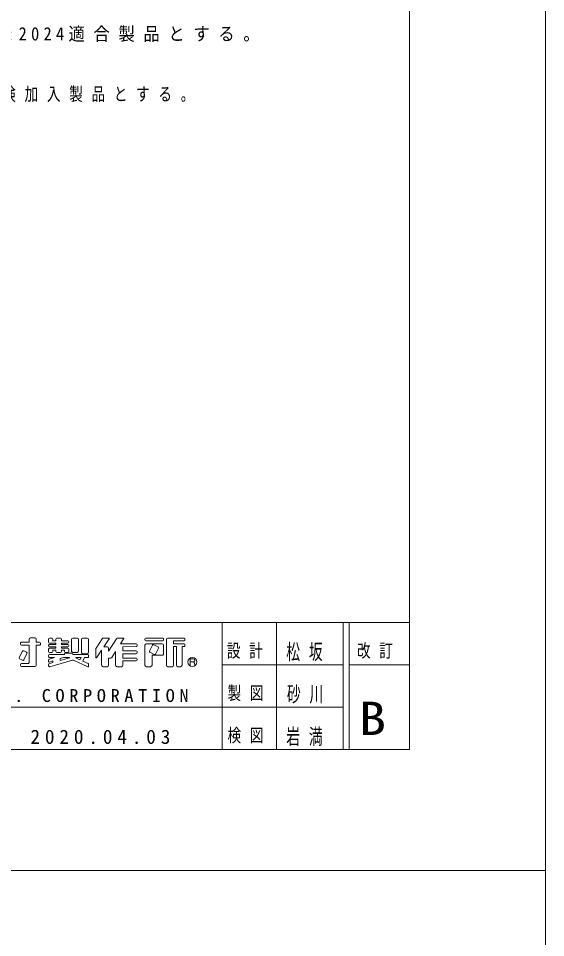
# Model space of a CAD drawing. Units: millimetres on the paper. Extents: x 6 to 426, y -599 to 292.
# Drawn here: x 338.3 to 425.5, y -16.1 to 135.8 of the extents above; entities that cross this region are included whole.
import ezdxf
from ezdxf.enums import TextEntityAlignment as Align

# ---------------------------------------------------------------- set-up
doc = ezdxf.new("R2010")
doc.units = ezdxf.units.MM
for name, color, linetype, lineweight in [('2D', 7, 'Continuous', 13), ('FMT', 7, 'Continuous', 13), ('FMT-TXT', 7, 'Continuous', 13), ('TEXT', 7, 'Continuous', 13)]:
    doc.layers.add(name, color=color, linetype=linetype, lineweight=lineweight)
doc.styles.add('ＭＳ ゴシック', font='')
doc.styles.get('ＭＳ ゴシック').set_extended_font_data('MS Gothic')

msp = doc.modelspace()

# ---------------------------------------------------------------- linework, layer by layer
at = {"layer": '2D'}
for p, q in [((425.5, -5), (425.5, 292)), ((425.5, -5), (5.5, -5)), ((5.5, -5), (425.5, -5)), ((425.5, -5), (5.5, -5)), ((425.5, -302), (425.5, -5))]:
    msp.add_line(p, q, dxfattribs=at)
at = {"layer": 'FMT'}
for p, q in [((403, 272), (403, 15)), ((28, 36), (403, 36)), ((372, 36), (372, 15)), ((381, 36), (381, 15)), ((392, 36), (392, 15)), ((393, 36), (393, 15)), ((372, 29), (392, 29)), ((393, 29), (403, 29)), ((307, 22), (392, 22)), ((403, 15), (28, 15))]:
    msp.add_line(p, q, dxfattribs=at)
at = {"layer": 'FMT-TXT'}
for p, q in [((340.32, 33.454), (341.028, 33.454)), ((338.666, 32.395), (338.666, 32.585)), ((340.08, 32.235), (338.826, 32.235)), ((338.827, 32.745), (340.08, 32.742)), ((340.08, 32.742), (340.08, 33.214)), ((340.084, 29.362), (340.08, 32.235)), ((341.268, 33.215), (341.27, 32.742)), ((341.27, 32.742), (341.806, 32.742)), ((341.805, 32.234), (341.27, 32.235)), ((341.27, 32.235), (341.27, 28.97)), ((341.966, 32.582), (341.966, 32.394)), ((343.319, 32.757), (343.319, 33.257)), ((343.319, 32.158), (343.319, 32.195)), ((343.479, 33.417), (343.863, 33.417)), ((344.505, 32.597), (343.479, 32.597)), ((343.479, 32.355), (344.505, 32.351)), ((344.505, 31.998), (343.479, 31.998)), ((344.023, 33.258), (344.024, 32.944)), ((344.024, 32.944), (344.505, 32.944)), ((344.505, 32.944), (344.505, 33.257)), ((344.505, 32.351), (344.505, 32.597)), ((344.505, 31.746), (344.505, 31.998)), ((344.665, 33.417), (345.285, 33.417)), ((345.445, 33.258), (345.447, 32.944)), ((345.447, 32.944), (346.48, 32.944)), ((346.48, 32.597), (345.447, 32.597)), ((345.447, 32.597), (345.447, 32.351)), ((345.447, 32.351), (346.48, 32.351)), ((346.48, 31.996), (345.447, 31.994)), ((345.447, 31.994), (345.447, 31.746)), ((346.64, 32.784), (346.64, 32.757)), ((346.64, 32.191), (346.64, 32.156)), ((347.101, 31.299), (347.102, 31.909)), ((347.102, 31.909), (347.102, 33.177)), ((347.342, 33.417), (348.033, 33.417)), ((348.273, 33.177), (348.273, 31.299)), ((348.742, 31.073), (348.746, 32.595)), ((348.746, 32.595), (348.746, 33.177)), ((348.986, 33.417), (349.698, 33.417)), ((349.938, 33.177), (349.938, 31.072)), ((352.179, 33.311), (351.161, 31.769)), ((353.276, 33.418), (352.379, 33.418)), ((353.329, 33.319), (352.456, 31.998)), ((352.456, 31.998), (353.001, 31.998)), ((353.243, 31.277), (354.519, 33.306)), ((355.664, 33.418), (354.722, 33.418)), ((355.188, 32.474), (355.719, 33.32)), ((355.188, 32.474), (357.808, 32.474)), ((357.809, 32.002), (355.605, 31.999)), ((355.605, 31.999), (355.605, 31.295)), ((357.968, 32.314), (357.968, 32.162)), ((359.241, 33.11), (359.241, 33.258)), ((359.241, 28.933), (359.241, 32.231)), ((359.401, 33.418), (360.14, 33.419)), ((362.178, 32.95), (359.401, 32.95)), ((359.481, 32.471), (361.711, 32.472)), ((360.51, 32.258), (360.006, 31.284)), ((360.14, 33.419), (362.178, 33.419)), ((360.726, 32.327), (361.425, 31.964)), ((361.711, 32.472), (362.098, 32.472)), ((362.338, 33.259), (362.338, 33.11)), ((362.338, 32.232), (362.338, 30.818)), ((362.797, 28.933), (362.797, 33.178)), ((363.037, 33.418), (363.618, 33.419)), ((363.618, 33.419), (365.704, 33.419)), ((365.704, 32.949), (363.973, 32.947)), ((363.973, 32.947), (363.973, 32.474)), ((363.973, 32.474), (365.704, 32.474)), ((364.444, 32.002), (363.973, 32.002)), ((363.973, 32.002), (363.973, 28.933)), ((364.444, 32.002), (364.444, 28.933)), ((365.704, 32.002), (365.386, 32.002)), ((365.386, 32.002), (365.386, 28.933)), ((365.864, 33.259), (365.864, 33.109)), ((365.864, 32.314), (365.864, 32.162)), ((338.454, 30.201), (338.976, 31.241)), ((339.191, 31.312), (339.669, 31.072)), ((339.217, 29.817), (339.74, 30.857)), ((343.319, 31.211), (343.319, 31.586)), ((343.321, 30.542), (343.321, 30.351)), ((343.479, 31.746), (344.505, 31.746)), ((343.871, 31.051), (343.479, 31.051)), ((345.917, 30.702), (343.481, 30.702)), ((344.505, 31.401), (344.031, 31.401)), ((344.031, 31.401), (344.031, 31.211)), ((344.506, 31.218), (344.505, 31.401)), ((345.287, 31.059), (344.666, 31.059)), ((345.447, 31.746), (346.48, 31.746)), ((345.447, 31.401), (345.447, 31.219)), ((345.928, 31.401), (345.447, 31.401)), ((345.917, 30.702), (345.917, 30.745)), ((345.928, 31.21), (345.928, 31.401)), ((346.077, 30.905), (347.173, 30.905)), ((346.48, 31.051), (346.088, 31.051)), ((346.64, 31.586), (346.64, 31.211)), ((347.333, 30.749), (347.334, 30.702)), ((347.334, 30.702), (349.772, 30.702)), ((348.033, 31.059), (347.341, 31.059)), ((349.698, 30.832), (348.982, 30.832)), ((349.932, 30.542), (349.932, 30.352)), ((351.121, 31.637), (351.121, 30.19)), ((352.081, 31.429), (351.238, 30.154)), ((352.078, 28.934), (352.081, 31.429)), ((353.241, 31.759), (353.243, 31.277)), ((353.779, 30.225), (354.403, 31.221)), ((354.403, 28.933), (354.403, 31.221)), ((355.605, 31.295), (357.808, 31.295)), ((357.808, 30.822), (355.605, 30.821)), ((355.605, 30.821), (355.605, 30.112)), ((357.968, 31.135), (357.968, 30.982)), ((360.074, 31.069), (360.774, 30.706)), ((362.097, 30.578), (360.421, 30.581)), ((360.421, 30.581), (360.421, 28.933)), ((361.494, 31.749), (360.99, 30.775)), ((338.525, 29.986), (339.002, 29.746)), ((338.666, 28.89), (338.666, 29.042)), ((338.826, 29.202), (339.924, 29.202)), ((343.321, 29.764), (343.321, 29.54)), ((343.321, 28.999), (343.321, 28.837)), ((344.036, 29.66), (343.425, 29.464)), ((344.314, 30.195), (343.432, 29.916)), ((343.481, 30.191), (344.314, 30.195)), ((343.497, 29.23), (344.036, 29.378)), ((343.525, 28.684), (347.242, 29.767)), ((344.036, 29.66), (344.036, 29.378)), ((345.217, 30.027), (345.761, 30.195)), ((345.217, 29.703), (346.766, 30.129)), ((345.217, 30.027), (345.217, 29.703)), ((346.744, 30.195), (345.761, 30.195)), ((346.744, 30.195), (346.766, 30.129)), ((347.407, 29.756), (349.819, 28.678)), ((347.828, 30.149), (348.502, 29.832)), ((348.699, 30.195), (347.839, 30.195)), ((348.699, 30.195), (348.502, 29.832)), ((349.267, 30.195), (348.977, 29.609)), ((348.977, 29.609), (349.84, 29.203)), ((349.771, 30.192), (349.267, 30.195)), ((349.932, 29.058), (349.932, 28.751)), ((353.243, 30.112), (353.575, 30.112)), ((353.243, 30.112), (353.243, 28.933)), ((355.605, 30.112), (357.808, 30.112)), ((357.808, 29.64), (355.605, 29.638)), ((355.605, 29.638), (355.605, 28.933)), ((357.968, 29.952), (357.968, 29.8)), ((366.738, 29.967), (367.24, 29.967)), ((366.738, 29.967), (366.738, 28.941)), ((366.738, 29.478), (367.24, 29.478)), ((367.434, 29.258), (367.48, 28.887)), ((341.03, 28.73), (338.826, 28.73)), ((353.003, 28.693), (352.318, 28.693)), ((355.365, 28.693), (354.643, 28.693)), ((360.181, 28.693), (359.481, 28.693)), ((363.733, 28.693), (363.037, 28.693)), ((365.146, 28.693), (364.684, 28.693))]:
    msp.add_line(p, q, dxfattribs=at)
msp.add_circle((367.088, 29.48), 0.754, dxfattribs=at)
for centre, radius, start, end in [((340.32, 33.214), 0.24, 90, 180), ((341.028, 33.214), 0.24, 0.31285, 90), ((338.826, 32.585), 0.16, 89.85289, 180), ((338.826, 32.395), 0.16, 180, 270), ((341.806, 32.582), 0.16, 0, 90), ((341.806, 32.394), 0.16, 269.91201, 0), ((343.479, 33.257), 0.16, 90, 180), ((343.479, 32.757), 0.16, 180, 270), ((343.479, 32.195), 0.16, 89.8126, 180), ((343.479, 32.158), 0.16, 180, 270), ((343.863, 33.257), 0.16, 0.23357, 90), ((344.665, 33.257), 0.16, 90, 180), ((345.285, 33.257), 0.16, 0.33362, 90), ((346.48, 32.784), 0.16, 0, 90), ((346.48, 32.757), 0.16, 270.01808, 0), ((346.48, 32.191), 0.16, 0, 90), ((346.48, 32.156), 0.16, 270.08449, 0), ((347.342, 33.177), 0.24, 90, 180), ((348.033, 33.177), 0.24, 0, 90), ((348.986, 33.177), 0.24, 90, 180), ((349.698, 33.177), 0.24, 0, 90), ((352.379, 33.178), 0.24, 90, 146.54759), ((353.001, 31.758), 0.24, 0.22118, 90), ((353.276, 33.354), 0.064, 326.54759, 90), ((354.722, 33.178), 0.24, 90, 147.84335), ((355.664, 33.354), 0.064, 327.92885, 90), ((357.808, 32.314), 0.16, 0, 90), ((357.808, 32.162), 0.16, 270.09712, 0), ((359.401, 33.258), 0.16, 90.05288, 180), ((359.401, 33.11), 0.16, 180, 270), ((359.481, 32.231), 0.24, 90.00511, 180), ((360.652, 32.184), 0.16, 62.62013, 152.62013), ((361.352, 31.822), 0.16, 332.62013, 62.62013), ((362.098, 32.232), 0.24, 0, 90), ((362.178, 33.259), 0.16, 0, 90), ((362.178, 33.11), 0.16, 270, 0), ((363.037, 33.178), 0.24, 90.05785, 180), ((365.704, 33.259), 0.16, 0, 90), ((365.704, 33.109), 0.16, 270.09318, 0), ((365.704, 32.314), 0.16, 0, 90), ((365.704, 32.162), 0.16, 270.11571, 0), ((339.119, 31.169), 0.16, 63.30137, 153.30137), ((339.597, 30.929), 0.16, 333.30137, 63.30137), ((343.479, 31.586), 0.16, 89.98781, 180), ((343.479, 31.211), 0.16, 180, 270), ((343.481, 30.542), 0.16, 90, 180), ((343.871, 31.211), 0.16, 270, 0), ((344.666, 31.219), 0.16, 180.28179, 270), ((345.287, 31.219), 0.16, 270, 0), ((346.077, 30.745), 0.16, 90, 180), ((346.088, 31.211), 0.16, 180.19263, 270), ((346.48, 31.586), 0.16, 0, 90), ((346.48, 31.211), 0.16, 270, 0), ((347.341, 31.299), 0.24, 179.95491, 270), ((347.173, 30.745), 0.16, 1.17868, 90), ((348.033, 31.299), 0.24, 270, 0), ((348.982, 31.072), 0.24, 179.88125, 270), ((349.698, 31.072), 0.24, 270, 0), ((349.772, 30.542), 0.16, 0, 90), ((351.361, 31.637), 0.24, 146.54759, 180), ((357.808, 31.135), 0.16, 0, 90), ((357.808, 30.982), 0.16, 270.01374, 0), ((360.148, 31.211), 0.16, 152.62013, 242.62013), ((360.847, 30.848), 0.16, 242.62013, 332.62013), ((362.098, 30.818), 0.24, 269.89827, 0), ((338.597, 30.129), 0.16, 153.30137, 243.30137), ((338.826, 29.042), 0.16, 90, 180), ((338.826, 28.89), 0.16, 180, 270), ((339.074, 29.889), 0.16, 243.30137, 333.30137), ((339.924, 29.362), 0.16, 270, 0.08669), ((341.03, 28.97), 0.24, 270, 0), ((343.481, 30.351), 0.16, 180, 270.23105), ((343.481, 29.764), 0.16, 107.53601, 180), ((343.401, 29.54), 0.08, 180, 287.82368), ((343.561, 28.999), 0.24, 105.37709, 180), ((347.309, 29.537), 0.24, 65.92748, 106.25077), ((347.839, 30.171), 0.024, 90, 244.8124), ((349.772, 30.352), 0.16, 269.65449, 0), ((349.772, 29.058), 0.16, 0, 64.8124), ((351.185, 30.19), 0.064, 180, 326.54759), ((352.318, 28.933), 0.24, 179.94735, 270), ((353.003, 28.933), 0.24, 270, 0), ((353.575, 30.352), 0.24, 270, 327.92885), ((354.643, 28.933), 0.24, 179.98916, 270), ((355.365, 28.933), 0.24, 270, 0), ((357.808, 29.952), 0.16, 0, 90), ((357.808, 29.8), 0.16, 270.05257, 0), ((359.481, 28.933), 0.24, 180, 270), ((360.181, 28.933), 0.24, 270, 0), ((363.037, 28.933), 0.24, 180, 270), ((363.733, 28.933), 0.24, 270, 0), ((364.684, 28.933), 0.24, 180, 270), ((365.146, 28.933), 0.24, 270, 0), ((367.186, 29.228), 0.25, 7.06977, 90), ((367.24, 29.722), 0.245, 270, 90), ((343.481, 28.837), 0.16, 180, 286.25077), ((349.852, 28.751), 0.08, 245.92748, 0)]:
    msp.add_arc(centre, radius, start, end, dxfattribs=at)

# ---------------------------------------------------------------- texts
at = {"layer": 'FMT-TXT', "style": 'ＭＳ ゴシック', "width": 1.2}
msp.add_text('B', height=5.499, dxfattribs=at).set_placement((394.625, 15.75), align=Align.BOTTOM_LEFT)
at = {"layer": 'FMT-TXT', "attachment_point": 7, "style": 'ＭＳ ゴシック'}
for s, insert, char_height in [('\\T1.64;\\W0.75;設計', (372.8, 30), 2.199), ('\\T1.64;\\W0.65;松坂', (382.615, 29.583), 2.566), ('\\T1.64;\\W0.75;改訂', (394.3, 30), 2.199), ('\\T1.5;\\W1.05;NAKAMURA\\~MFG.\\~CORPORATION', (310.279, 22.825), 2.126), ('\\T1.64;\\W0.75;製図', (372.9, 23), 2.199), ('\\T1.64;\\W0.65;砂川', (382.72, 22.583), 2.566), ('\\T1.5;2020.04.03', (340.31, 15.896), 2.346), ('\\T1.64;\\W0.75;検図', (372.9, 16), 2.199), ('\\T1.64;\\W0.65;岩満', (382.615, 15.583), 2.566)]:
    msp.add_mtext(s, dxfattribs=dict(at, insert=insert, char_height=char_height))
at = {"layer": 'TEXT', "char_height": 2.199, "attachment_point": 7, "style": 'ＭＳ ゴシック'}
for s, insert in [('\\T1.53;\\W0.9;※\u3000本製品は、遊具の安全に関する規準JPFA-SP-S:2024適合製品とする。', (243.415, 131.958)), ('\\T1.64;\\W0.75;※\u3000本製品は、（一社）日本公園施設業協会賠償責任保険加入製品とする。', (243.415, 121.958))]:
    msp.add_mtext(s, dxfattribs=dict(at, insert=insert))

doc.saveas('drawing.dxf')
